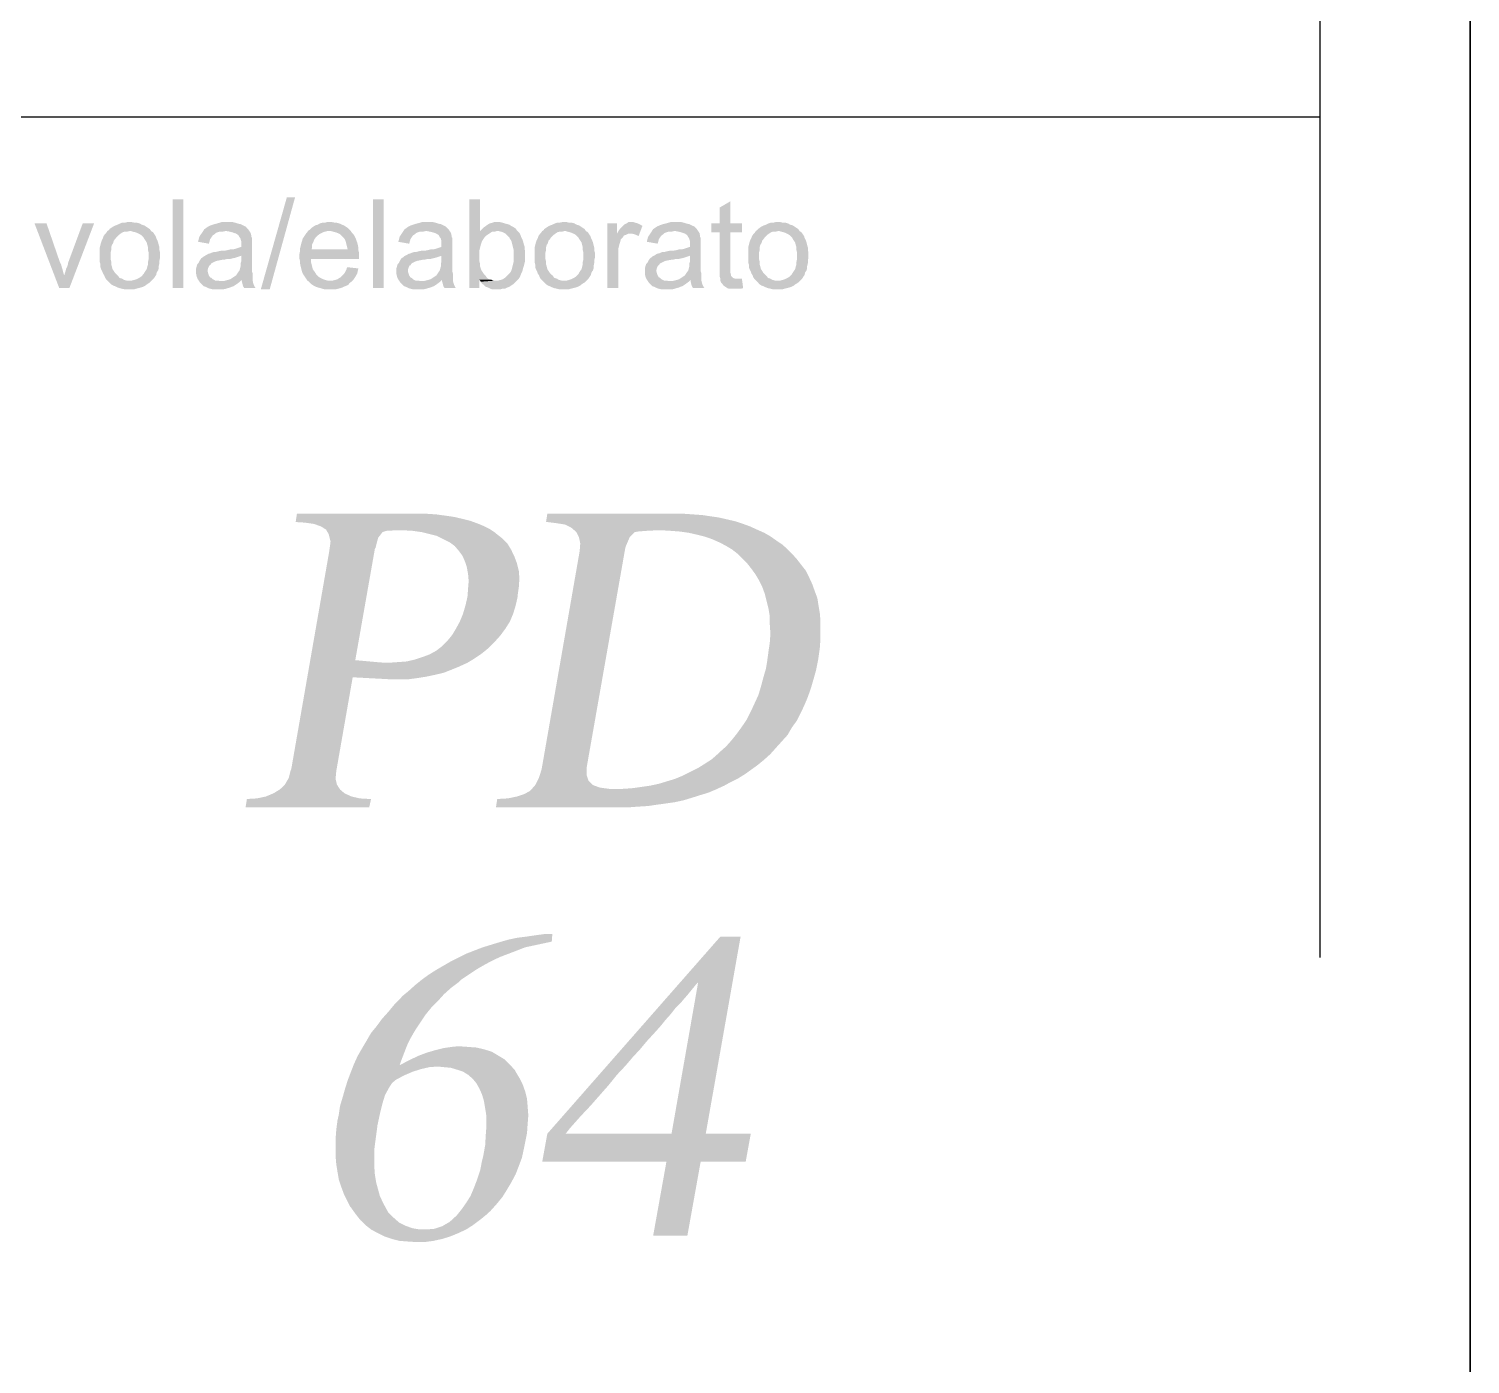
# Model space of a CAD drawing. Header units: millimetres. Extents: x -35.3 to 0.3, y 0.4 to 20.6.
# Drawn here: x -1.636 to 0.259, y 2.14 to 3.895 of the extents above; entities that cross this region are included whole.
import ezdxf

# ---------------------------------------------------------------- set-up
doc = ezdxf.new("R2010")
doc.units = ezdxf.units.MM
doc.linetypes.add('PDF_IMPORT', pattern=[1, 0.8, -0.2])
doc.layers.add('PDF _Geometria', color=7, linetype='Continuous')
doc.layers.add('PDF _Riempimenti solidi', color=7, linetype='Continuous')

msp = doc.modelspace()

# ---------------------------------------------------------------- hatches: boundary and pattern name
at = {"layer": 'PDF _Riempimenti solidi', "transparency": 33554559}
for points in [[(-1.4327, 3.5543), (-1.4327, 3.671), (-1.4468, 3.671), (-1.4468, 3.5543)], [(-1.331, 3.5527), (-1.2968, 3.6735), (-1.286, 3.6735), (-1.3193, 3.5527)], [(-1.1693, 3.5543), (-1.1693, 3.671), (-1.1835, 3.671), (-1.1835, 3.5543)], [(-1.0427, 3.671), (-1.0568, 3.671), (-1.0568, 3.5543), (-1.0435, 3.5543), (-1.0435, 3.5652), (-1.0277, 3.5652), (-1.031, 3.566), (-1.0335, 3.5677), (-1.0352, 3.5702), (-1.0377, 3.5727), (-1.0393, 3.5752), (-1.041, 3.5777), (-1.0427, 3.5827), (-1.0427, 3.586), (-1.0435, 3.5893), (-1.0435, 3.6043), (-1.0418, 3.611), (-1.0402, 3.616), (-1.0385, 3.6185), (-1.0368, 3.621), (-1.0343, 3.6235), (-1.0268, 3.6285), (-1.0235, 3.6285), (-1.021, 3.6293), (-1.0427, 3.6293)], [(-0.7135, 3.6685), (-0.7277, 3.6602), (-0.7277, 3.6393), (-0.7385, 3.6393), (-0.7385, 3.6277), (-0.7277, 3.6277), (-0.7277, 3.5693), (-0.7268, 3.5668), (-0.7052, 3.5668), (-0.7077, 3.5668), (-0.7102, 3.5677), (-0.7127, 3.5702), (-0.7127, 3.571), (-0.7135, 3.5743), (-0.7135, 3.6277), (-0.6985, 3.6277), (-0.6985, 3.6393), (-0.7135, 3.6393)], [(-1.6127, 3.6393), (-1.6285, 3.6393), (-1.596, 3.5543), (-1.5893, 3.571), (-1.5902, 3.5727), (-1.591, 3.576), (-1.5918, 3.5793), (-1.5927, 3.5818), (-1.5935, 3.5852), (-1.5952, 3.5885)], [(-1.5502, 3.6393), (-1.5652, 3.6393), (-1.5843, 3.5877), (-1.5843, 3.5868), (-1.5852, 3.5835), (-1.5868, 3.5802), (-1.5877, 3.5768), (-1.5885, 3.5743), (-1.5893, 3.571), (-1.596, 3.5543), (-1.5827, 3.5543)], [(-1.5035, 3.641), (-1.5068, 3.641), (-1.5102, 3.6402), (-1.5135, 3.6402), (-1.516, 3.6393), (-1.5193, 3.6377), (-1.5218, 3.6368), (-1.5252, 3.6352), (-1.5302, 3.6318), (-1.5302, 3.631), (-1.5327, 3.6293), (-1.5018, 3.6293), (-1.4993, 3.6285), (-1.496, 3.6277), (-1.4935, 3.6268), (-1.4902, 3.6252), (-1.4877, 3.6235), (-1.4852, 3.621), (-1.4843, 3.6193), (-1.4827, 3.6168), (-1.481, 3.6143), (-1.4793, 3.6077), (-1.4793, 3.6043), (-1.4785, 3.601), (-1.4785, 3.5927), (-1.4793, 3.5885), (-1.4793, 3.5852), (-1.4802, 3.5827), (-1.481, 3.5793), (-1.4827, 3.5768), (-1.4843, 3.5743), (-1.4852, 3.5727), (-1.4885, 3.5693), (-1.491, 3.5677), (-1.4943, 3.566), (-1.4968, 3.5652), (-1.5002, 3.5643), (-1.5035, 3.5643), (-1.5318, 3.5635), (-1.5277, 3.5593), (-1.5252, 3.5577), (-1.5227, 3.5568), (-1.5193, 3.5552), (-1.5168, 3.5543), (-1.5135, 3.5535), (-1.5102, 3.5527), (-1.4977, 3.5527), (-1.4952, 3.5535), (-1.4918, 3.5543), (-1.4885, 3.5552), (-1.486, 3.556), (-1.4827, 3.5577), (-1.4818, 3.5585), (-1.4768, 3.5618), (-1.4718, 3.5668), (-1.4702, 3.5693), (-1.4685, 3.5718), (-1.4685, 3.5727), (-1.4677, 3.5752), (-1.466, 3.5777), (-1.4652, 3.5802), (-1.4652, 3.5835), (-1.4643, 3.5868), (-1.4643, 3.5902), (-1.4635, 3.5943), (-1.4635, 3.601), (-1.4643, 3.6043), (-1.4643, 3.6077), (-1.466, 3.6143), (-1.4668, 3.6168), (-1.4685, 3.6202), (-1.4693, 3.6227), (-1.471, 3.6252), (-1.4727, 3.6277), (-1.4752, 3.6293), (-1.4768, 3.6318), (-1.4843, 3.6368), (-1.4877, 3.6377), (-1.4902, 3.6393), (-1.4935, 3.6402), (-1.4968, 3.6402), (-1.5002, 3.641)], [(-1.3752, 3.641), (-1.3827, 3.641), (-1.3852, 3.6402), (-1.3885, 3.6393), (-1.3918, 3.6385), (-1.3968, 3.6368), (-1.4002, 3.6352), (-1.4052, 3.6318), (-1.4068, 3.6293), (-1.376, 3.6293), (-1.3718, 3.6285), (-1.3685, 3.6277), (-1.366, 3.6268), (-1.3635, 3.626), (-1.361, 3.6243), (-1.3602, 3.6235), (-1.3593, 3.6218), (-1.3577, 3.6193), (-1.3568, 3.616), (-1.3568, 3.6085), (-1.3643, 3.606), (-1.3677, 3.6052), (-1.371, 3.6052), (-1.3743, 3.6043), (-1.3785, 3.6035), (-1.3827, 3.6035), (-1.3868, 3.6027), (-1.3902, 3.6018), (-1.3927, 3.6018), (-1.3952, 3.601), (-1.3968, 3.6002), (-1.4002, 3.5993), (-1.4027, 3.5977), (-1.3568, 3.5968), (-1.3568, 3.5893), (-1.3577, 3.586), (-1.3577, 3.5827), (-1.3585, 3.5793), (-1.3593, 3.5768), (-1.3602, 3.576), (-1.3635, 3.571), (-1.366, 3.5693), (-1.3685, 3.5677), (-1.371, 3.566), (-1.3735, 3.5652), (-1.356, 3.5652), (-1.356, 3.5635), (-1.3543, 3.5568), (-1.3527, 3.5543), (-1.3377, 3.5543), (-1.3385, 3.5552), (-1.3402, 3.5585), (-1.341, 3.561), (-1.3418, 3.5643), (-1.3418, 3.5735), (-1.3427, 3.5768), (-1.3427, 3.6202), (-1.3435, 3.6218), (-1.3435, 3.6235), (-1.3443, 3.6268), (-1.346, 3.6293), (-1.3477, 3.6318), (-1.351, 3.6352), (-1.3577, 3.6385), (-1.3585, 3.6385), (-1.3618, 3.6393), (-1.3643, 3.6402), (-1.3677, 3.641), (-1.3718, 3.641)], [(-1.2402, 3.641), (-1.2443, 3.641), (-1.2468, 3.6402), (-1.2502, 3.6402), (-1.2535, 3.6393), (-1.256, 3.6377), (-1.2593, 3.6368), (-1.2618, 3.6352), (-1.2643, 3.6335), (-1.2668, 3.631), (-1.2693, 3.6293), (-1.2385, 3.6293), (-1.236, 3.6285), (-1.2327, 3.6277), (-1.2302, 3.6268), (-1.2268, 3.6252), (-1.2227, 3.621), (-1.2218, 3.6202), (-1.2202, 3.6177), (-1.2193, 3.6152), (-1.2168, 3.6052), (-1.2643, 3.6052), (-1.2027, 3.6043), (-1.2027, 3.6077), (-1.2043, 3.6143), (-1.2052, 3.6168), (-1.206, 3.6193), (-1.2077, 3.6227), (-1.2093, 3.6252), (-1.211, 3.6268), (-1.2127, 3.6293), (-1.2168, 3.6335), (-1.2218, 3.6368), (-1.2243, 3.6377), (-1.2277, 3.6393), (-1.231, 3.6402), (-1.2335, 3.6402), (-1.2368, 3.641)], [(-1.1118, 3.641), (-1.1193, 3.641), (-1.1218, 3.6402), (-1.1252, 3.6393), (-1.1285, 3.6385), (-1.1335, 3.6368), (-1.1368, 3.6352), (-1.1393, 3.6335), (-1.1418, 3.6318), (-1.1435, 3.6293), (-1.1127, 3.6293), (-1.1085, 3.6285), (-1.1052, 3.6277), (-1.1002, 3.626), (-1.0977, 3.6243), (-1.0968, 3.6235), (-1.096, 3.6218), (-1.0943, 3.6193), (-1.0935, 3.616), (-1.0935, 3.6085), (-1.096, 3.6077), (-1.0985, 3.6068), (-1.101, 3.606), (-1.1043, 3.6052), (-1.1077, 3.6052), (-1.111, 3.6043), (-1.1152, 3.6035), (-1.1193, 3.6035), (-1.1235, 3.6027), (-1.1268, 3.6018), (-1.1293, 3.6018), (-1.1318, 3.601), (-1.1335, 3.6002), (-1.1368, 3.5993), (-1.1393, 3.5977), (-1.0935, 3.5968), (-1.0935, 3.5893), (-1.0943, 3.586), (-1.0943, 3.5827), (-1.0952, 3.5793), (-1.096, 3.5768), (-1.0968, 3.576), (-1.0985, 3.5735), (-1.1002, 3.571), (-1.1077, 3.566), (-1.1102, 3.5652), (-1.0927, 3.5652), (-1.0927, 3.5635), (-1.091, 3.5568), (-1.0893, 3.5543), (-1.0743, 3.5543), (-1.0752, 3.5552), (-1.0768, 3.5585), (-1.0777, 3.561), (-1.0785, 3.5643), (-1.0785, 3.5735), (-1.0793, 3.5768), (-1.0793, 3.6202), (-1.0802, 3.6218), (-1.0802, 3.6235), (-1.081, 3.6268), (-1.0843, 3.6318), (-1.0877, 3.6352), (-1.0943, 3.6385), (-1.0952, 3.6385), (-1.0985, 3.6393), (-1.101, 3.6402), (-1.1043, 3.641), (-1.1085, 3.641)], [(-1.0193, 3.641), (-1.0243, 3.641), (-1.0268, 3.6402), (-1.0302, 3.6393), (-1.0327, 3.6377), (-1.0352, 3.636), (-1.0377, 3.6343), (-1.0427, 3.6293), (-1.0185, 3.6293), (-1.0152, 3.6285), (-1.0127, 3.6277), (-1.0093, 3.626), (-1.0043, 3.621), (-1.0035, 3.6193), (-1.0018, 3.6168), (-1.001, 3.6143), (-0.9985, 3.6043), (-0.9985, 3.5893), (-1.001, 3.5793), (-1.0018, 3.5768), (-1.0035, 3.5743), (-1.0102, 3.5677), (-1.0127, 3.566), (-1.0152, 3.5652), (-1.0185, 3.5643), (-1.021, 3.5643), (-1.0418, 3.5627), (-1.0402, 3.5602), (-1.0377, 3.5585), (-1.0352, 3.556), (-1.0327, 3.5552), (-1.0293, 3.5535), (-1.0268, 3.5527), (-1.016, 3.5527), (-1.0135, 3.5535), (-1.0102, 3.5535), (-1.0068, 3.5552), (-1.0043, 3.556), (-0.9993, 3.5593), (-0.9935, 3.5652), (-0.9918, 3.5668), (-0.9902, 3.5693), (-0.9893, 3.5718), (-0.9877, 3.5752), (-0.9868, 3.5777), (-0.986, 3.581), (-0.9852, 3.5835), (-0.9835, 3.5902), (-0.9835, 3.6027), (-0.9843, 3.606), (-0.9843, 3.6093), (-0.9852, 3.6118), (-0.986, 3.6152), (-0.9868, 3.6177), (-0.9885, 3.621), (-0.9893, 3.6235), (-0.991, 3.6268), (-0.9935, 3.6293), (-0.9943, 3.6302), (-0.996, 3.6327), (-0.9985, 3.6343), (-1.0018, 3.636), (-1.0043, 3.6377), (-1.0068, 3.6385), (-1.0102, 3.6393), (-1.0127, 3.6402), (-1.016, 3.641)], [(-0.9318, 3.641), (-0.9352, 3.641), (-0.9385, 3.6402), (-0.9418, 3.6402), (-0.9443, 3.6393), (-0.9477, 3.6377), (-0.9502, 3.6368), (-0.9535, 3.6352), (-0.9585, 3.6318), (-0.9585, 3.631), (-0.961, 3.6293), (-0.9302, 3.6293), (-0.9277, 3.6285), (-0.9243, 3.6277), (-0.9218, 3.6268), (-0.9185, 3.6252), (-0.916, 3.6235), (-0.9135, 3.621), (-0.9127, 3.6193), (-0.911, 3.6168), (-0.9093, 3.6143), (-0.9077, 3.6077), (-0.9077, 3.6043), (-0.9068, 3.601), (-0.9068, 3.5927), (-0.9077, 3.5885), (-0.9077, 3.5852), (-0.9085, 3.5827), (-0.9093, 3.5793), (-0.911, 3.5768), (-0.9127, 3.5743), (-0.9135, 3.5727), (-0.9168, 3.5693), (-0.9193, 3.5677), (-0.9227, 3.566), (-0.9252, 3.5652), (-0.9285, 3.5643), (-0.9318, 3.5643), (-0.9602, 3.5635), (-0.956, 3.5593), (-0.9535, 3.5577), (-0.951, 3.5568), (-0.9477, 3.5552), (-0.9452, 3.5543), (-0.9385, 3.5527), (-0.926, 3.5527), (-0.9235, 3.5535), (-0.9168, 3.5552), (-0.9143, 3.556), (-0.911, 3.5577), (-0.9102, 3.5585), (-0.9077, 3.5602), (-0.9052, 3.5618), (-0.9002, 3.5668), (-0.8968, 3.5718), (-0.8968, 3.5727), (-0.896, 3.5752), (-0.8943, 3.5777), (-0.8935, 3.5802), (-0.8935, 3.5835), (-0.8927, 3.5868), (-0.8927, 3.5902), (-0.8918, 3.5943), (-0.8918, 3.601), (-0.8927, 3.6043), (-0.8927, 3.6077), (-0.8943, 3.6143), (-0.8952, 3.6168), (-0.8968, 3.6202), (-0.8977, 3.6227), (-0.901, 3.6277), (-0.9035, 3.6293), (-0.9052, 3.6318), (-0.9077, 3.6335), (-0.9102, 3.6352), (-0.9127, 3.6368), (-0.916, 3.6377), (-0.9185, 3.6393), (-0.9218, 3.6402), (-0.9252, 3.6402), (-0.9285, 3.641)], [(-0.8627, 3.6393), (-0.8752, 3.6393), (-0.8752, 3.5543), (-0.861, 3.5543), (-0.861, 3.606), (-0.8593, 3.6127), (-0.8585, 3.6152), (-0.8577, 3.6185), (-0.8552, 3.621), (-0.8535, 3.6235), (-0.851, 3.6243), (-0.8477, 3.626), (-0.8452, 3.626), (-0.8627, 3.626)], [(-0.8443, 3.641), (-0.8477, 3.641), (-0.8502, 3.6393), (-0.8535, 3.6377), (-0.8585, 3.6327), (-0.8602, 3.6302), (-0.8627, 3.626), (-0.8435, 3.626), (-0.8402, 3.6252), (-0.8377, 3.6243), (-0.8343, 3.6227), (-0.8293, 3.636), (-0.8318, 3.6377), (-0.8352, 3.6393), (-0.8385, 3.6402), (-0.841, 3.641)], [(-0.7852, 3.641), (-0.7927, 3.641), (-0.7952, 3.6402), (-0.7985, 3.6393), (-0.8018, 3.6385), (-0.8043, 3.6377), (-0.8068, 3.6368), (-0.8102, 3.6352), (-0.8152, 3.6318), (-0.8168, 3.6293), (-0.786, 3.6293), (-0.7818, 3.6285), (-0.7785, 3.6277), (-0.7735, 3.626), (-0.771, 3.6243), (-0.7702, 3.6235), (-0.7693, 3.6218), (-0.7677, 3.6193), (-0.7668, 3.616), (-0.7668, 3.6085), (-0.7743, 3.606), (-0.7777, 3.6052), (-0.781, 3.6052), (-0.7843, 3.6043), (-0.7885, 3.6035), (-0.7927, 3.6035), (-0.7968, 3.6027), (-0.8002, 3.6018), (-0.8027, 3.6018), (-0.8052, 3.601), (-0.8068, 3.6002), (-0.8102, 3.5993), (-0.8127, 3.5977), (-0.7668, 3.5968), (-0.7668, 3.5893), (-0.7677, 3.586), (-0.7677, 3.5827), (-0.7685, 3.5793), (-0.7693, 3.5768), (-0.7702, 3.576), (-0.7735, 3.571), (-0.781, 3.566), (-0.7835, 3.5652), (-0.766, 3.5652), (-0.766, 3.5635), (-0.7643, 3.5568), (-0.7627, 3.5543), (-0.7477, 3.5543), (-0.7485, 3.5552), (-0.7502, 3.5585), (-0.751, 3.561), (-0.7518, 3.5643), (-0.7518, 3.5735), (-0.7527, 3.5768), (-0.7527, 3.6202), (-0.7535, 3.6218), (-0.7535, 3.6235), (-0.7543, 3.6268), (-0.7577, 3.6318), (-0.761, 3.6352), (-0.7643, 3.6368), (-0.7677, 3.6385), (-0.7685, 3.6385), (-0.7718, 3.6393), (-0.7743, 3.6402), (-0.7777, 3.641), (-0.7818, 3.641)], [(-0.651, 3.641), (-0.6543, 3.641), (-0.6577, 3.6402), (-0.661, 3.6402), (-0.6635, 3.6393), (-0.6668, 3.6377), (-0.6693, 3.6368), (-0.6727, 3.6352), (-0.6777, 3.6318), (-0.6777, 3.631), (-0.6802, 3.6293), (-0.6493, 3.6293), (-0.6468, 3.6285), (-0.6435, 3.6277), (-0.641, 3.6268), (-0.6377, 3.6252), (-0.6352, 3.6235), (-0.6327, 3.621), (-0.6318, 3.6193), (-0.6302, 3.6168), (-0.6285, 3.6143), (-0.6268, 3.6077), (-0.6268, 3.6043), (-0.626, 3.601), (-0.626, 3.5927), (-0.6268, 3.5885), (-0.6268, 3.5852), (-0.6277, 3.5827), (-0.6285, 3.5793), (-0.6302, 3.5768), (-0.6318, 3.5743), (-0.6327, 3.5727), (-0.636, 3.5693), (-0.6385, 3.5677), (-0.6418, 3.566), (-0.6443, 3.5652), (-0.6477, 3.5643), (-0.651, 3.5643), (-0.6793, 3.5635), (-0.6752, 3.5593), (-0.6727, 3.5577), (-0.6702, 3.5568), (-0.6668, 3.5552), (-0.6643, 3.5543), (-0.661, 3.5535), (-0.6577, 3.5527), (-0.6452, 3.5527), (-0.6427, 3.5535), (-0.6393, 3.5543), (-0.636, 3.5552), (-0.6335, 3.556), (-0.6302, 3.5577), (-0.6293, 3.5585), (-0.6243, 3.5618), (-0.6193, 3.5668), (-0.6177, 3.5693), (-0.616, 3.5718), (-0.616, 3.5727), (-0.6152, 3.5752), (-0.6135, 3.5777), (-0.6127, 3.5802), (-0.6127, 3.5835), (-0.6118, 3.5868), (-0.6118, 3.5902), (-0.611, 3.5943), (-0.611, 3.601), (-0.6118, 3.6043), (-0.6118, 3.6077), (-0.6135, 3.6143), (-0.6143, 3.6168), (-0.616, 3.6202), (-0.6168, 3.6227), (-0.6185, 3.6252), (-0.6202, 3.6277), (-0.6227, 3.6293), (-0.6243, 3.6318), (-0.6318, 3.6368), (-0.6352, 3.6377), (-0.6377, 3.6393), (-0.641, 3.6402), (-0.6443, 3.6402), (-0.6477, 3.641)], [(-1.5327, 3.6293), (-1.5343, 3.6268), (-1.536, 3.6252), (-1.5377, 3.6227), (-1.5385, 3.6202), (-1.5402, 3.6168), (-1.541, 3.6143), (-1.5427, 3.6077), (-1.5427, 3.5885), (-1.5418, 3.5852), (-1.5418, 3.5818), (-1.541, 3.5793), (-1.5393, 3.576), (-1.5385, 3.5735), (-1.5368, 3.571), (-1.536, 3.5685), (-1.5343, 3.566), (-1.5318, 3.5635), (-1.5035, 3.5643), (-1.5077, 3.5643), (-1.511, 3.5652), (-1.5135, 3.5668), (-1.5168, 3.5677), (-1.5185, 3.5702), (-1.5227, 3.5743), (-1.5243, 3.5768), (-1.526, 3.5793), (-1.5277, 3.586), (-1.5277, 3.5893), (-1.5285, 3.5927), (-1.5285, 3.601), (-1.5277, 3.6043), (-1.5277, 3.6077), (-1.5268, 3.611), (-1.5252, 3.6135), (-1.5243, 3.6168), (-1.5227, 3.6185), (-1.521, 3.621), (-1.5177, 3.6243), (-1.5152, 3.626), (-1.5127, 3.6277), (-1.5102, 3.6285), (-1.5068, 3.6285), (-1.5035, 3.6293)], [(-1.4068, 3.6293), (-1.4085, 3.6268), (-1.4102, 3.6243), (-1.4118, 3.6218), (-1.4127, 3.6185), (-1.4135, 3.6152), (-1.3993, 3.6127), (-1.3985, 3.6152), (-1.3977, 3.6185), (-1.3943, 3.6235), (-1.3918, 3.6252), (-1.3902, 3.6268), (-1.3877, 3.6277), (-1.3852, 3.6285), (-1.381, 3.6285), (-1.3777, 3.6293)], [(-1.2693, 3.6293), (-1.2693, 3.6285), (-1.271, 3.6268), (-1.276, 3.6193), (-1.2768, 3.616), (-1.2777, 3.6135), (-1.2793, 3.6068), (-1.2793, 3.6035), (-1.2802, 3.5993), (-1.2802, 3.5927), (-1.2793, 3.5893), (-1.2793, 3.586), (-1.2777, 3.5793), (-1.2768, 3.576), (-1.276, 3.5735), (-1.2693, 3.5635), (-1.2393, 3.5643), (-1.2435, 3.5643), (-1.2468, 3.5652), (-1.2493, 3.566), (-1.2527, 3.5677), (-1.2552, 3.5693), (-1.2577, 3.5718), (-1.2593, 3.5743), (-1.261, 3.5768), (-1.2627, 3.5793), (-1.2635, 3.5827), (-1.2643, 3.586), (-1.2652, 3.5893), (-1.2652, 3.5927), (-1.2018, 3.5927), (-1.2018, 3.6002), (-1.2027, 3.6043), (-1.2643, 3.6052), (-1.2635, 3.6085), (-1.2635, 3.6118), (-1.2618, 3.6152), (-1.261, 3.6177), (-1.2593, 3.6202), (-1.2552, 3.6243), (-1.2527, 3.626), (-1.2493, 3.6277), (-1.2468, 3.6285), (-1.2435, 3.6293), (-1.2402, 3.6293)], [(-1.1435, 3.6293), (-1.1485, 3.6218), (-1.1493, 3.6185), (-1.1502, 3.6152), (-1.136, 3.6127), (-1.1352, 3.6152), (-1.1343, 3.6185), (-1.131, 3.6235), (-1.1285, 3.6252), (-1.1268, 3.6268), (-1.1218, 3.6285), (-1.1177, 3.6285), (-1.1143, 3.6293)], [(-0.961, 3.6293), (-0.9627, 3.6268), (-0.9643, 3.6252), (-0.966, 3.6227), (-0.9668, 3.6202), (-0.9685, 3.6168), (-0.9693, 3.6143), (-0.971, 3.6077), (-0.971, 3.5885), (-0.9702, 3.5852), (-0.9702, 3.5818), (-0.9693, 3.5793), (-0.9677, 3.576), (-0.9668, 3.5735), (-0.9652, 3.571), (-0.9643, 3.5685), (-0.9627, 3.566), (-0.9602, 3.5635), (-0.9318, 3.5643), (-0.936, 3.5643), (-0.9393, 3.5652), (-0.9418, 3.5668), (-0.9452, 3.5677), (-0.9468, 3.5702), (-0.951, 3.5743), (-0.9527, 3.5768), (-0.9543, 3.5793), (-0.956, 3.586), (-0.956, 3.5893), (-0.9568, 3.5927), (-0.9568, 3.601), (-0.956, 3.6043), (-0.956, 3.6077), (-0.9552, 3.611), (-0.9535, 3.6135), (-0.9527, 3.6168), (-0.951, 3.6185), (-0.9493, 3.621), (-0.946, 3.6243), (-0.941, 3.6277), (-0.9385, 3.6285), (-0.9352, 3.6285), (-0.9318, 3.6293)], [(-0.8168, 3.6293), (-0.8218, 3.6218), (-0.8227, 3.6185), (-0.8235, 3.6152), (-0.8093, 3.6127), (-0.8085, 3.6152), (-0.8077, 3.6185), (-0.806, 3.621), (-0.8043, 3.6235), (-0.8018, 3.6252), (-0.8002, 3.6268), (-0.7952, 3.6285), (-0.791, 3.6285), (-0.7877, 3.6293)], [(-0.6802, 3.6293), (-0.6818, 3.6268), (-0.6835, 3.6252), (-0.6852, 3.6227), (-0.686, 3.6202), (-0.6877, 3.6168), (-0.6885, 3.6143), (-0.6902, 3.6077), (-0.6902, 3.5885), (-0.6893, 3.5852), (-0.6893, 3.5818), (-0.6885, 3.5793), (-0.6868, 3.576), (-0.686, 3.5735), (-0.6843, 3.571), (-0.6835, 3.5685), (-0.6818, 3.566), (-0.6793, 3.5635), (-0.651, 3.5643), (-0.6552, 3.5643), (-0.6585, 3.5652), (-0.661, 3.5668), (-0.6643, 3.5677), (-0.666, 3.5702), (-0.6702, 3.5743), (-0.6718, 3.5768), (-0.6735, 3.5793), (-0.6752, 3.586), (-0.6752, 3.5893), (-0.676, 3.5927), (-0.676, 3.601), (-0.6752, 3.6043), (-0.6752, 3.6077), (-0.6743, 3.611), (-0.6727, 3.6135), (-0.6718, 3.6168), (-0.6702, 3.6185), (-0.6685, 3.621), (-0.6652, 3.6243), (-0.6602, 3.6277), (-0.6577, 3.6285), (-0.6543, 3.6285), (-0.651, 3.6293)], [(-1.4027, 3.5977), (-1.406, 3.596), (-1.4068, 3.5952), (-1.4093, 3.5935), (-1.411, 3.591), (-1.4127, 3.5877), (-1.4143, 3.586), (-1.4152, 3.5835), (-1.416, 3.5802), (-1.416, 3.5727), (-1.4152, 3.5693), (-1.4143, 3.5668), (-1.411, 3.5618), (-1.4085, 3.5593), (-1.406, 3.5568), (-1.4035, 3.556), (-1.4002, 3.5543), (-1.3977, 3.5535), (-1.3943, 3.5527), (-1.3802, 3.5527), (-1.3768, 3.5535), (-1.3743, 3.5543), (-1.371, 3.5552), (-1.3693, 3.556), (-1.3668, 3.5568), (-1.3618, 3.5602), (-1.3585, 3.5627), (-1.3835, 3.5635), (-1.3843, 3.5635), (-1.3877, 3.5643), (-1.391, 3.5643), (-1.3943, 3.566), (-1.396, 3.5677), (-1.3977, 3.5685), (-1.3993, 3.571), (-1.4002, 3.5735), (-1.401, 3.5768), (-1.401, 3.5777), (-1.4002, 3.581), (-1.3985, 3.5843), (-1.3977, 3.5843), (-1.396, 3.5868), (-1.391, 3.5893), (-1.3885, 3.5902), (-1.3843, 3.591), (-1.3802, 3.5918), (-1.3785, 3.5918), (-1.3752, 3.5927), (-1.371, 3.5927), (-1.3677, 3.5935), (-1.3643, 3.5943), (-1.3568, 3.5968)], [(-1.2177, 3.5818), (-1.2185, 3.5785), (-1.2202, 3.5752), (-1.2218, 3.5727), (-1.2243, 3.5702), (-1.226, 3.5685), (-1.2277, 3.5677), (-1.2302, 3.566), (-1.2327, 3.5652), (-1.236, 3.5643), (-1.2393, 3.5643), (-1.2693, 3.5635), (-1.2685, 3.5635), (-1.2643, 3.5593), (-1.2618, 3.5577), (-1.2585, 3.556), (-1.256, 3.5552), (-1.2527, 3.5543), (-1.2502, 3.5535), (-1.2468, 3.5527), (-1.2327, 3.5527), (-1.226, 3.5543), (-1.2235, 3.5552), (-1.2202, 3.5568), (-1.2177, 3.5577), (-1.2152, 3.5593), (-1.2143, 3.561), (-1.2118, 3.5627), (-1.2093, 3.5652), (-1.206, 3.5702), (-1.2043, 3.5735), (-1.2035, 3.5768), (-1.2027, 3.5802)], [(-1.1393, 3.5977), (-1.1427, 3.596), (-1.1435, 3.5952), (-1.146, 3.5935), (-1.1477, 3.591), (-1.1493, 3.5877), (-1.151, 3.586), (-1.1518, 3.5835), (-1.1527, 3.5802), (-1.1527, 3.5727), (-1.1518, 3.5693), (-1.151, 3.5668), (-1.1477, 3.5618), (-1.1427, 3.5568), (-1.1402, 3.556), (-1.1368, 3.5543), (-1.1343, 3.5535), (-1.131, 3.5527), (-1.1168, 3.5527), (-1.1135, 3.5535), (-1.111, 3.5543), (-1.1077, 3.5552), (-1.106, 3.556), (-1.1035, 3.5568), (-1.0985, 3.5602), (-1.0952, 3.5627), (-1.1202, 3.5635), (-1.121, 3.5635), (-1.1243, 3.5643), (-1.1277, 3.5643), (-1.131, 3.566), (-1.1327, 3.5677), (-1.1343, 3.5685), (-1.136, 3.571), (-1.1368, 3.5735), (-1.1377, 3.5768), (-1.1377, 3.5777), (-1.1368, 3.581), (-1.1352, 3.5843), (-1.1343, 3.5843), (-1.1327, 3.5868), (-1.1277, 3.5893), (-1.1252, 3.5902), (-1.121, 3.591), (-1.1168, 3.5918), (-1.1152, 3.5918), (-1.1118, 3.5927), (-1.1077, 3.5927), (-1.101, 3.5943), (-1.0985, 3.5952), (-1.096, 3.596), (-1.0935, 3.5968)], [(-0.8127, 3.5977), (-0.816, 3.596), (-0.8168, 3.5952), (-0.8193, 3.5935), (-0.821, 3.591), (-0.8227, 3.5877), (-0.8243, 3.586), (-0.8252, 3.5835), (-0.826, 3.5802), (-0.826, 3.5727), (-0.8252, 3.5693), (-0.8243, 3.5668), (-0.821, 3.5618), (-0.816, 3.5568), (-0.8135, 3.556), (-0.8102, 3.5543), (-0.8077, 3.5535), (-0.8043, 3.5527), (-0.7902, 3.5527), (-0.7868, 3.5535), (-0.7843, 3.5543), (-0.781, 3.5552), (-0.7793, 3.556), (-0.7768, 3.5568), (-0.7718, 3.5602), (-0.7685, 3.5627), (-0.7935, 3.5635), (-0.7943, 3.5635), (-0.7977, 3.5643), (-0.801, 3.5643), (-0.8043, 3.566), (-0.806, 3.5677), (-0.8077, 3.5685), (-0.8093, 3.571), (-0.8102, 3.5735), (-0.811, 3.5768), (-0.811, 3.5777), (-0.8102, 3.581), (-0.8085, 3.5843), (-0.8077, 3.5843), (-0.806, 3.5868), (-0.8027, 3.5885), (-0.801, 3.5893), (-0.7985, 3.5902), (-0.7902, 3.5918), (-0.7885, 3.5918), (-0.7852, 3.5927), (-0.781, 3.5927), (-0.7743, 3.5943), (-0.7668, 3.5968)], [(-1.3735, 3.5652), (-1.3802, 3.5635), (-1.3835, 3.5635), (-1.3585, 3.5627), (-1.356, 3.5652)], [(-1.1102, 3.5652), (-1.1168, 3.5635), (-1.1202, 3.5635), (-1.0952, 3.5627), (-1.0927, 3.5652)], [(-1.0277, 3.5652), (-1.0435, 3.5652), (-1.0418, 3.5627), (-1.021, 3.5643), (-1.0252, 3.5643)], [(-0.7835, 3.5652), (-0.7868, 3.5643), (-0.7902, 3.5635), (-0.7935, 3.5635), (-0.7685, 3.5627), (-0.766, 3.5652)], [(-0.6985, 3.5668), (-0.7268, 3.5668), (-0.7268, 3.5643), (-0.726, 3.5618), (-0.7243, 3.5602), (-0.7227, 3.5577), (-0.7202, 3.556), (-0.7177, 3.5543), (-0.7152, 3.5535), (-0.7002, 3.5535), (-0.6968, 3.5543)], [(-1.1268, 3.2577), (-1.2835, 3.2577), (-1.2852, 3.2468), (-1.2727, 3.246), (-1.261, 3.2443), (-1.2518, 3.241), (-1.2452, 3.2368), (-1.1527, 3.236), (-1.1443, 3.236), (-1.131, 3.2352), (-1.1193, 3.2335), (-1.1093, 3.231), (-1.0993, 3.2285), (-1.091, 3.2243), (-1.0827, 3.2202), (-1.076, 3.2152), (-1.071, 3.2093), (-1.066, 3.2027), (-1.0627, 3.1952), (-1.0602, 3.1877), (-1.0585, 3.1785), (-1.0577, 3.1693), (-1.0585, 3.1593), (-1.0593, 3.1485), (-1.0618, 3.1377), (-1.0652, 3.126), (-1.0693, 3.116), (-1.0743, 3.1068), (-1.0793, 3.0985), (-1.086, 3.0902), (-1.0927, 3.0835), (-1.1002, 3.0777), (-1.1093, 3.0727), (-1.1185, 3.0693), (-1.1285, 3.066), (-1.1393, 3.0635), (-1.1502, 3.0627), (-1.1627, 3.0618), (-1.0702, 3.0568), (-1.0593, 3.0618), (-1.051, 3.0668), (-1.041, 3.0735), (-1.0318, 3.081), (-1.0235, 3.0893), (-1.016, 3.0977), (-1.0093, 3.1068), (-1.0035, 3.116), (-0.9993, 3.126), (-0.996, 3.1368), (-0.9935, 3.1477), (-0.9935, 3.1493), (-0.9918, 3.161), (-0.991, 3.1727), (-0.9918, 3.1827), (-0.9943, 3.1927), (-0.9977, 3.2018), (-1.0018, 3.2102), (-1.0068, 3.2185), (-1.0135, 3.2252), (-1.0218, 3.2318), (-1.0227, 3.2327), (-1.0302, 3.2377), (-1.0385, 3.2418), (-1.0468, 3.2452), (-1.056, 3.2485), (-1.066, 3.251), (-1.0768, 3.2535), (-1.0885, 3.2552), (-1.1002, 3.2568), (-1.1135, 3.2577)], [(-0.7885, 3.2577), (-0.9543, 3.2577), (-0.956, 3.2468), (-0.9543, 3.2468), (-0.9418, 3.2452), (-0.931, 3.2435), (-0.9227, 3.2393), (-0.916, 3.2335), (-0.9127, 3.2268), (-0.911, 3.2185), (-0.9118, 3.2085), (-0.9618, 2.9218), (-0.9652, 2.911), (-0.9702, 2.901), (-0.9768, 2.8935), (-0.9843, 2.8893), (-0.9943, 2.886), (-1.006, 2.8835), (-1.0202, 2.8827), (-1.0218, 2.8718), (-0.8468, 2.8718), (-0.8343, 2.8727), (-0.8218, 2.8735), (-0.8102, 2.8752), (-0.7985, 2.8768), (-0.7868, 2.8785), (-0.7752, 2.881), (-0.7643, 2.8843), (-0.7535, 2.8877), (-0.7427, 2.891), (-0.7327, 2.8952), (-0.8693, 2.896), (-0.8727, 2.896), (-0.8852, 2.8977), (-0.8943, 2.901), (-0.9002, 2.9068), (-0.9027, 2.9143), (-0.9027, 2.9235), (-0.8518, 3.2127), (-0.851, 3.2152), (-0.846, 3.2268), (-0.8393, 3.2335), (-0.8352, 3.2343), (-0.8243, 3.2352), (-0.8093, 3.236), (-0.6785, 3.2368), (-0.6877, 3.241), (-0.6968, 3.2443), (-0.7068, 3.2477), (-0.7177, 3.2502), (-0.7285, 3.2527), (-0.7393, 3.2543), (-0.751, 3.256), (-0.7627, 3.2568), (-0.7752, 3.2577)], [(-1.2452, 3.2368), (-1.2418, 3.231), (-1.2393, 3.221), (-1.241, 3.2085), (-1.291, 2.9218), (-1.2918, 2.9202), (-1.2943, 2.9102), (-1.2993, 2.9018), (-1.306, 2.8952), (-1.3143, 2.8902), (-1.3243, 2.886), (-1.336, 2.8835), (-1.3493, 2.8827), (-1.351, 2.8718), (-1.1885, 2.8718), (-1.186, 2.8827), (-1.1877, 2.8827), (-1.201, 2.8835), (-1.2118, 2.886), (-1.221, 2.8902), (-1.2268, 2.8952), (-1.231, 2.9018), (-1.2327, 2.9093), (-1.2318, 2.9193), (-1.2102, 3.0427), (-1.1135, 3.0435), (-1.1018, 3.046), (-1.091, 3.0485), (-1.0802, 3.0527), (-1.0702, 3.0568), (-1.1627, 3.0618), (-1.1677, 3.0618), (-1.1793, 3.0627), (-1.2068, 3.0652), (-1.181, 3.2118), (-1.1802, 3.2127), (-1.1768, 3.226), (-1.171, 3.2335), (-1.166, 3.2352), (-1.1527, 3.236)], [(-0.6785, 3.2368), (-0.8093, 3.236), (-0.8043, 3.236), (-0.7918, 3.2352), (-0.7802, 3.2343), (-0.7685, 3.2327), (-0.7577, 3.2302), (-0.7477, 3.2277), (-0.7377, 3.2243), (-0.7285, 3.2202), (-0.7202, 3.216), (-0.7118, 3.211), (-0.7043, 3.2052), (-0.691, 3.1918), (-0.6852, 3.1843), (-0.681, 3.1785), (-0.676, 3.1702), (-0.6718, 3.1618), (-0.6685, 3.1527), (-0.666, 3.1427), (-0.6635, 3.1327), (-0.6618, 3.1227), (-0.6618, 3.1118), (-0.661, 3.1002), (-0.6618, 3.0885), (-0.6635, 3.0768), (-0.6652, 3.0643), (-0.6668, 3.0543), (-0.6702, 3.0427), (-0.6735, 3.0302), (-0.6768, 3.0193), (-0.6818, 3.0085), (-0.6868, 2.9977), (-0.6918, 2.9877), (-0.6985, 2.9777), (-0.7052, 2.9685), (-0.7118, 2.9602), (-0.7193, 2.9518), (-0.7277, 2.9443), (-0.7293, 2.9427), (-0.7377, 2.9352), (-0.7468, 2.9293), (-0.756, 2.9235), (-0.766, 2.9185), (-0.776, 2.9135), (-0.786, 2.9093), (-0.7968, 2.906), (-0.8077, 2.9027), (-0.8193, 2.9002), (-0.831, 2.8985), (-0.8435, 2.8968), (-0.856, 2.896), (-0.8693, 2.896), (-0.7327, 2.8952), (-0.7218, 2.9002), (-0.7127, 2.9052), (-0.7027, 2.9102), (-0.6935, 2.916), (-0.6877, 2.9202), (-0.6785, 2.9268), (-0.6693, 2.9343), (-0.661, 2.9418), (-0.6535, 2.9502), (-0.646, 2.9585), (-0.6385, 2.9668), (-0.6327, 2.9768), (-0.626, 2.986), (-0.621, 2.996), (-0.616, 3.0068), (-0.6118, 3.0168), (-0.6077, 3.0285), (-0.6043, 3.0402), (-0.601, 3.0518), (-0.5985, 3.0643), (-0.5977, 3.0693), (-0.596, 3.0818), (-0.5952, 3.0935), (-0.5952, 3.116), (-0.596, 3.1268), (-0.5977, 3.1368), (-0.5993, 3.1468), (-0.6027, 3.156), (-0.606, 3.1652), (-0.6102, 3.1743), (-0.6143, 3.1827), (-0.6202, 3.1902), (-0.626, 3.1977), (-0.6327, 3.2052), (-0.6393, 3.2118), (-0.646, 3.2177), (-0.6535, 3.2227), (-0.6618, 3.2285), (-0.6693, 3.2327)], [(-1.1135, 3.0435), (-1.2102, 3.0427), (-1.1635, 3.0402), (-1.136, 3.0402), (-1.1243, 3.0418)], [(-0.9477, 2.7052), (-0.9577, 2.7052), (-0.9702, 2.7035), (-0.9818, 2.7018), (-0.9943, 2.7002), (-1.006, 2.6977), (-1.0177, 2.6943), (-1.0285, 2.691), (-1.0393, 2.6877), (-1.0502, 2.6835), (-1.061, 2.6793), (-1.071, 2.6743), (-1.081, 2.6693), (-1.091, 2.6635), (-1.101, 2.6577), (-1.1102, 2.6518), (-1.1193, 2.6452), (-1.1285, 2.6377), (-1.1368, 2.6302), (-1.146, 2.6227), (-1.1468, 2.621), (-1.156, 2.6118), (-1.1635, 2.6027), (-1.1718, 2.5935), (-1.1785, 2.5843), (-1.186, 2.5752), (-1.1918, 2.5652), (-1.1977, 2.5552), (-1.2035, 2.5452), (-1.2085, 2.5343), (-1.2127, 2.5235), (-1.2168, 2.5127), (-1.2202, 2.5018), (-1.2235, 2.4902), (-1.2268, 2.4793), (-1.2285, 2.4677), (-1.2302, 2.4602), (-1.2318, 2.4477), (-1.2327, 2.436), (-1.2327, 2.4135), (-1.2318, 2.4027), (-1.2302, 2.3927), (-1.2285, 2.3827), (-1.2252, 2.3727), (-1.2218, 2.3635), (-1.2177, 2.3552), (-1.2135, 2.3468), (-1.2127, 2.346), (-1.2068, 2.3377), (-1.2002, 2.3293), (-1.1935, 2.3227), (-1.186, 2.3168), (-1.1768, 2.3118), (-1.1685, 2.3077), (-1.1585, 2.3043), (-1.1485, 2.3018), (-1.1377, 2.301), (-1.126, 2.3002), (-1.116, 2.3002), (-1.1043, 2.3018), (-1.0927, 2.3043), (-1.0818, 2.3077), (-1.0718, 2.3118), (-1.1135, 2.3168), (-1.1218, 2.3168), (-1.1318, 2.3185), (-1.141, 2.3218), (-1.1493, 2.326), (-1.1568, 2.3327), (-1.1635, 2.3393), (-1.1685, 2.3485), (-1.1743, 2.3602), (-1.1768, 2.3693), (-1.1793, 2.3785), (-1.181, 2.3885), (-1.1818, 2.3993), (-1.1818, 2.4218), (-1.1802, 2.4343), (-1.1785, 2.4468), (-1.1777, 2.4535), (-1.1743, 2.4693), (-1.171, 2.4827), (-1.1677, 2.4935), (-1.1627, 2.5027), (-1.1585, 2.5093), (-1.1535, 2.5135), (-1.1427, 2.5193), (-1.131, 2.5243), (-1.1202, 2.5277), (-1.1093, 2.5302), (-1.0985, 2.531), (-1.1485, 2.5327), (-1.1468, 2.5377), (-1.1427, 2.5485), (-1.1385, 2.5593), (-1.1335, 2.5693), (-1.1277, 2.5793), (-1.121, 2.5893), (-1.1143, 2.5993), (-1.1068, 2.6085), (-1.0985, 2.6168), (-1.0902, 2.626), (-1.081, 2.6343), (-1.071, 2.6418), (-1.0677, 2.6452), (-1.0577, 2.6518), (-1.0477, 2.6585), (-1.0377, 2.6643), (-1.0268, 2.6702), (-1.016, 2.6752), (-1.0052, 2.6793), (-0.9943, 2.6835), (-0.9835, 2.6877), (-0.9718, 2.6902), (-0.9602, 2.6927), (-0.9485, 2.6952)], [(-0.7002, 2.7018), (-0.7268, 2.7018), (-0.9543, 2.4427), (-0.961, 2.406), (-0.7977, 2.406), (-0.8152, 2.3085), (-0.7702, 2.3085), (-0.7527, 2.406), (-0.6935, 2.406), (-0.6868, 2.4427), (-0.9302, 2.4427), (-0.9243, 2.4502), (-0.911, 2.4652), (-0.8977, 2.4793), (-0.8852, 2.4935), (-0.8735, 2.5068), (-0.8627, 2.5202), (-0.8518, 2.5318), (-0.8418, 2.5435), (-0.8318, 2.5543), (-0.8227, 2.5652), (-0.8143, 2.5743), (-0.806, 2.5835), (-0.7985, 2.5927), (-0.7918, 2.6002), (-0.786, 2.6077), (-0.7793, 2.6143), (-0.7743, 2.6202), (-0.7693, 2.626), (-0.7652, 2.631), (-0.7618, 2.6352), (-0.7585, 2.6393), (-0.756, 2.6418)], [(-0.7002, 2.7018), (-0.756, 2.6418), (-0.791, 2.4427), (-0.9302, 2.4427), (-0.746, 2.4427)], [(-1.071, 2.5577), (-1.0802, 2.5568), (-1.091, 2.5552), (-1.101, 2.5527), (-1.1127, 2.5493), (-1.1235, 2.5452), (-1.136, 2.5393), (-1.1485, 2.5327), (-1.0985, 2.531), (-1.0902, 2.5302), (-1.081, 2.5293), (-1.0727, 2.5268), (-1.0652, 2.5243), (-1.0585, 2.5202), (-1.0527, 2.5152), (-1.0477, 2.5093), (-1.0435, 2.5018), (-1.0402, 2.4943), (-1.0377, 2.486), (-1.036, 2.476), (-1.0343, 2.4652), (-1.0343, 2.4535), (-1.0352, 2.4418), (-1.036, 2.4277), (-1.0385, 2.4135), (-1.0402, 2.4068), (-1.0427, 2.3943), (-1.0468, 2.3818), (-1.051, 2.371), (-1.0552, 2.361), (-1.061, 2.3518), (-1.0668, 2.3435), (-1.0735, 2.3352), (-1.0827, 2.3268), (-1.0927, 2.321), (-1.1027, 2.3177), (-1.1135, 2.3168), (-1.0718, 2.3118), (-1.061, 2.3168), (-1.0518, 2.3227), (-1.0418, 2.3302), (-1.0327, 2.3377), (-1.0285, 2.3418), (-1.021, 2.3502), (-1.0135, 2.3593), (-1.0077, 2.3685), (-1.0018, 2.3785), (-0.996, 2.3893), (-0.9918, 2.4002), (-0.9877, 2.411), (-0.9852, 2.4227), (-0.9827, 2.4352), (-0.981, 2.4435), (-0.9802, 2.4552), (-0.9793, 2.4668), (-0.9802, 2.4785), (-0.981, 2.4885), (-0.9835, 2.4985), (-0.9868, 2.5077), (-0.991, 2.516), (-0.996, 2.5243), (-0.9968, 2.526), (-1.0035, 2.5335), (-1.0102, 2.5402), (-1.0185, 2.5452), (-1.0268, 2.5502), (-1.0368, 2.5535), (-1.0477, 2.556), (-1.0585, 2.5568)]]:
    msp.add_hatch(color=256, dxfattribs=at).paths.add_polyline_path(points)

# ---------------------------------------------------------------- linework, layer by layer
at = {"layer": 'PDF _Geometria', "lineweight": 25}
for points in [[(-35.3452, 0.3843), (-35.3452, 19.6618), (0.259, 19.6618), (0.259, 0.3843)], [(0.259, 11.4727), (-7.6152, 11.4727), (-7.6152, 0.3843), (0.259, 0.3843)]]:
    msp.add_lwpolyline(points, close=True, dxfattribs=at)
at = {"layer": 'PDF _Geometria', "linetype": 'PDF_IMPORT', "lineweight": 25, "ltscale": 3.1575}
msp.add_lwpolyline([(0.0615, 8.3577), (0.0615, 0.6218)], dxfattribs=at)
at = {"layer": 'PDF _Geometria', "lineweight": 25}
msp.add_lwpolyline([(-7.4177, 3.7793), (0.0615, 3.7793)], dxfattribs=at)

doc.saveas('drawing.dxf')
